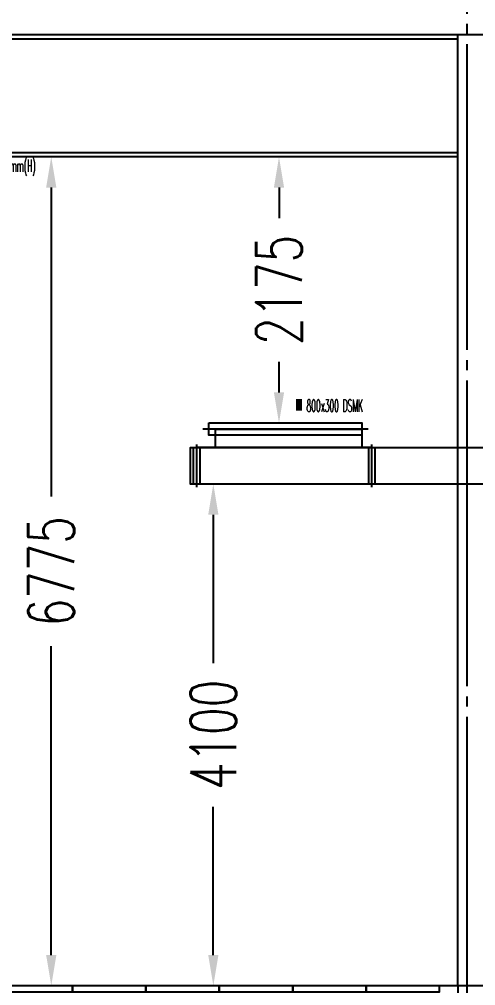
# Model space of a CAD drawing. Header units: millimetres. Extents: x -32710 to 654186, y -254124 to 420220.
# Drawn here: x 268766 to 272495, y 385950 to 393850 of the extents above; entities that cross this region are included whole.
import ezdxf
from ezdxf.enums import TextEntityAlignment as Align

# ---------------------------------------------------------------- set-up
doc = ezdxf.new("R2010")
doc.units = ezdxf.units.MM
doc.header["$LTSCALE"] = 1000
doc.linetypes.add('TPH12-SEC-@E$0$CENTERK3', pattern=[2.749, 2.5, -0.083, 0.083, -0.083])
doc.linetypes.add('TPH12-SEC-@E$0$CENTERK5', pattern=[6.916, 6.667, -0.083, 0.083, -0.083])
for name, color, linetype in [('1SM-FL', 1, 'Continuous'), ('DSMK', 10, 'Continuous'), ('M-TXT', 3, 'Continuous'), ('MD-20250424-增加TRAY與FS主管位置調整', 7, 'Continuous'), ('Raised Floor', 1, 'Continuous'), ('TPH12-SEC-@E$0$H-SIN', 252, 'TPH12-SEC-@E$0$CENTERK5'), ('TPH12-SEC-@E$0$KABE1', 252, 'Continuous'), ('TPH12-SEC-@E$0$SIAGE1', 252, 'Continuous'), ('TPH12-SEC-@E$0$STEEL3', 252, 'Continuous'), ('XFF7D10$0$M-SMOK-DUCT', 240, 'Continuous')]:
    doc.layers.add(name, color=color, linetype=linetype)
doc.layers.add('TPH12-SEC-@E$0$K-SIN', color=252, linetype='TPH12-SEC-@E$0$CENTERK3', plot=False)
doc.styles.add('aa-txt', font='simplex.shx', dxfattribs={"width": 0.7, "bigfont": 'chineset.shx'})
doc.dimstyles.new('adim-1500', dxfattribs={"dimscale": 1000, "dimtxt": 0.375, "dimasz": 0.25, "dimexe": 0.1, "dimexo": 0.5, "dimgap": 0.15, "dimtad": 0, "dimdec": 4, "dimtxsty": 'aa-txt', "dimcen": 3.75, "dimclrd": 3, "dimclre": 3, "dimclrt": 256, "dimadec": 0, "dimazin": 0, "dimtfac": 1, "dimtdec": 4, "dimtmove": 0, "dimatfit": 3, "dimfxl": 0.1, "dimarcsym": 0})

# ---------------------------------------------------------------- blocks, each defined once
blk = doc.blocks.new('TPH12-SEC-@E')
at = {"layer": 'TPH12-SEC-@E$0$H-SIN'}
blk.add_line((274800, 385950), (45200, 385950), dxfattribs=at)
at = {"layer": 'TPH12-SEC-@E$0$K-SIN'}
blk.add_line((272425, 382900), (272425, 407545), dxfattribs=at)
at = {"layer": 'TPH12-SEC-@E$0$KABE1'}
for p, q in [((47000, 393725), (273000, 393725)), ((272350, 385950), (272350, 383000))]:
    blk.add_line(p, q, dxfattribs=at)
at = {"layer": 'TPH12-SEC-@E$0$SIAGE1'}
for p, q in [((272350, 385950), (272350, 393725)), ((280520, 385950), (272350, 385950))]:
    blk.add_line(p, q, dxfattribs=at)
at = {"layer": 'TPH12-SEC-@E$0$STEEL3', "linetype": 'Continuous'}
for p, q in [((272350, 393689), (264750, 393689)), ((264750, 392761), (272350, 392761)), ((272350, 392725), (264750, 392725))]:
    blk.add_line(p, q, dxfattribs=at)
blk = doc.blocks.new('*D2533')
at = {"layer": 'DEFPOINTS', "color": 0}
for p in [(270458.2, 392725), (269027, 385950), (270458.2, 385950)]:
    blk.add_point(p, dxfattribs=at)
at = {"layer": 'MD-20250424-增加TRAY與FS主管位置調整', "color": 3, "lineweight": -2, "transparency": 16777216}
for p, q in [((269958.2, 392725), (268927, 392725)), ((269027, 392475), (269027, 389950)), ((269027, 386200), (269027, 388725)), ((269958.2, 385950), (268927, 385950))]:
    blk.add_line(p, q, dxfattribs=at)
at = {"layer": 'MD-20250424-增加TRAY與FS主管位置調整', "color": 3, "transparency": 16777216}
for points in [[(268985.3, 392475), (269068.7, 392475), (269027, 392725)], [(268985.3, 386200), (269068.7, 386200), (269027, 385950)]]:
    blk.add_solid(points, dxfattribs=at)
at = {"layer": 'MD-20250424-增加TRAY與FS主管位置調整', "transparency": 16777216, "insert": (269027, 389337.5), "char_height": 375, "attachment_point": 5, "rotation": 90, "style": 'aa-txt'}
blk.add_mtext('6775', dxfattribs=at)
blk = doc.blocks.new('*D2535')
at = {"layer": 'DEFPOINTS', "color": 0}
for p in [(270351.2, 390050), (275400, 390050), (273299.1, 385950)]:
    blk.add_point(p, dxfattribs=at)
at = {"layer": 'MD-20250424-增加TRAY與FS主管位置調整', "color": 3, "lineweight": -2, "transparency": 16777216}
for p, q in [((274900, 390050), (270251.2, 390050)), ((270351.2, 389800), (270351.2, 388587.5)), ((270351.2, 386200), (270351.2, 387412.5)), ((272799.1, 385950), (270251.2, 385950))]:
    blk.add_line(p, q, dxfattribs=at)
at = {"layer": 'MD-20250424-增加TRAY與FS主管位置調整', "color": 3, "transparency": 16777216}
for points in [[(270309.6, 389800), (270392.9, 389800), (270351.2, 390050)], [(270309.6, 386200), (270392.9, 386200), (270351.2, 385950)]]:
    blk.add_solid(points, dxfattribs=at)
at = {"layer": 'MD-20250424-增加TRAY與FS主管位置調整', "transparency": 16777216, "insert": (270351.2, 388000), "char_height": 375, "attachment_point": 5, "rotation": 90, "style": 'aa-txt'}
blk.add_mtext('4100', dxfattribs=at)
blk = doc.blocks.new('*D2536')
at = {"layer": 'DEFPOINTS', "color": 0}
for p in [(270887.8, 392725), (271525.2, 392725), (271281.1, 390550)]:
    blk.add_point(p, dxfattribs=at)
at = {"layer": 'MD-20250424-增加TRAY與FS主管位置調整', "color": 3, "lineweight": -2, "transparency": 16777216}
for p, q in [((271025.2, 392725), (270787.8, 392725)), ((270887.8, 392475), (270887.8, 392225)), ((270887.8, 390800), (270887.8, 391050)), ((270781.1, 390550), (270787.8, 390550))]:
    blk.add_line(p, q, dxfattribs=at)
at = {"layer": 'MD-20250424-增加TRAY與FS主管位置調整', "color": 3, "transparency": 16777216}
for points in [[(270846.1, 392475), (270929.5, 392475), (270887.8, 392725)], [(270846.1, 390800), (270929.5, 390800), (270887.8, 390550)]]:
    blk.add_solid(points, dxfattribs=at)
at = {"layer": 'MD-20250424-增加TRAY與FS主管位置調整', "transparency": 16777216, "insert": (270887.8, 391637.5), "char_height": 375, "attachment_point": 5, "rotation": 90, "style": 'aa-txt'}
blk.add_mtext('2175', dxfattribs=at)
blk = doc.blocks.new('300-F')
blk.add_line((-25, 0), (325, 0))
blk.add_lwpolyline([(300, 25), (0, 25), (0, -25), (300, -25)], close=True)
blk = doc.blocks.new('1250-F')
blk.add_line((-50, 0), (1300, 0))
blk.add_lwpolyline([(1250, 50), (0, 50), (0, -50), (1250, -50)], close=True)

msp = doc.modelspace()

# ---------------------------------------------------------------- linework, layer by layer
at = {"layer": 'DSMK'}
msp.add_lwpolyline([(274300, 390050), (270165.25216, 390050), (270165.25216, 390350), (274300, 390350)], close=True, dxfattribs=at)
at = {"layer": 'Raised Floor'}
for points in [[(269200, 385950), (268600, 385950), (268600, 385900), (269200, 385900)], [(269800, 385950), (269200, 385950), (269200, 385900), (269800, 385900)], [(270400, 385950), (269800, 385950), (269800, 385900), (270400, 385900)], [(271000, 385950), (270400, 385950), (270400, 385900), (271000, 385900)], [(271600, 385950), (271000, 385950), (271000, 385900), (271600, 385900)], [(272200, 385950), (271600, 385950), (271600, 385900), (272200, 385900)]]:
    msp.add_lwpolyline(points, close=True, dxfattribs=at)
at = {"layer": 'XFF7D10$0$M-SMOK-DUCT'}
for p, q in [((270365.25216, 390500), (271565.25216, 390500)), ((270365.25216, 390500), (270365.25216, 390350)), ((271565.25216, 390500), (271565.25216, 390350)), ((271646.25216, 390350), (270215.25216, 390350)), ((271646.25216, 390050), (270215.25216, 390050))]:
    msp.add_line(p, q, dxfattribs=at)

# ---------------------------------------------------------------- block references
msp.add_blockref('TPH12-SEC-@E', (0, 0))
at = {"layer": '1SM-FL', "xscale": -1}
msp.add_blockref('1250-F', (271565.25216, 390500), dxfattribs=at)
at = {"layer": '1SM-FL', "xscale": -1, "rotation": 270}
for p in [(270215.25216, 390050), (271646.25216, 390050)]:
    msp.add_blockref('300-F', p, dxfattribs=at)

# ---------------------------------------------------------------- texts
at = {"layer": 'M-TXT', "style": 'aa-txt', "width": 0.45}
for s, p in [('- 400mm(W)x100mm(H)', (268125.44991, 392653.33333)), ('  ■ 800x300 DSMK', (270959.53224, 390692.51192))]:
    msp.add_text(s, height=100, dxfattribs=at).set_placement(p, align=Align.MIDDLE_LEFT)

# ---------------------------------------------------------------- dimensions: what is measured, and where the dimension line sits
at = {"layer": 'MD-20250424-增加TRAY與FS主管位置調整', "color": 8}
for base, p1, p2, picture, middle in [((269026.99316, 385950), (270458.23557, 392725), (270458.23557, 385950), '*D2533', (269026.99316, 389337.5)), ((270887.8101, 392725), (271281.1341, 390550), (271525.194, 392725), '*D2536', (270887.8101, 391637.5)), ((270351.24462, 390050), (273299.14338, 385950), (275400, 390050), '*D2535', (270351.24462, 388000))]:
    dim = msp.add_linear_dim(base=base, p1=p1, p2=p2, angle=90, dimstyle='adim-1500', dxfattribs=at)
    dim.commit()
    dim.dimension.update_dxf_attribs({"geometry": picture, "text_midpoint": middle})

doc.saveas('drawing.dxf')
